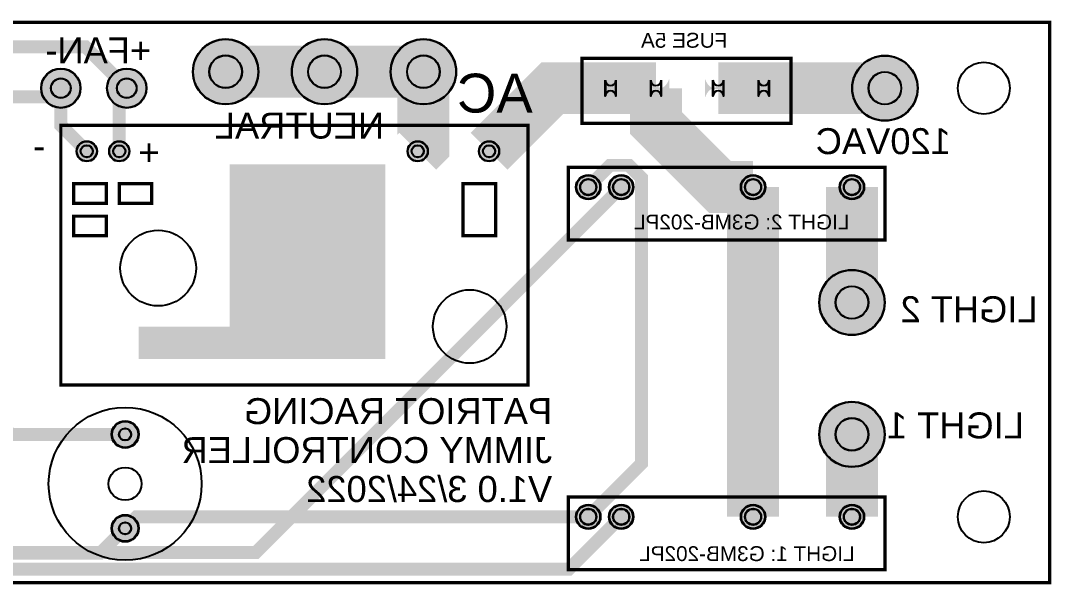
# Model space of a CAD drawing. Header units: millimetres. Extents: x 13 to 180, y 18 to 62.
# Drawn here: x 101 to 180.5, y 17.7 to 61.1 of the extents above; entities that cross this region are included whole.
import ezdxf

# ---------------------------------------------------------------- set-up
doc = ezdxf.new("R2010")
doc.units = ezdxf.units.MM
for name, color, linetype, true_color in [('BoardOutLine', 7, 'Continuous', 0xff00ff), ('BottomLayer', 7, 'Continuous', 0x0000ff), ('BottomSilkLayer', 7, 'Continuous', 0x66cc33), ('BottomSolderMaskLayer', 7, 'Continuous', 0xaa00ff), ('Multi-Layer', 7, 'Continuous', 0xc0c0c0), ('TopLayer', 7, 'Continuous', 0xff0000), ('TopSilkLayer', 7, 'Continuous', 0xffcc00), ('TopSolderMaskLayer', 7, 'Continuous', 0x800080)]:
    doc.layers.add(name, color=color, linetype=linetype, true_color=true_color)
doc.styles.get("Standard").update_dxf_attribs({"font": 'arial.ttf'})

msp = doc.modelspace()

# ---------------------------------------------------------------- hatches: boundary and pattern name
at = {"layer": 'BottomSilkLayer'}
msp.add_hatch(color=256, dxfattribs=at).paths.add_polyline_path([(110.1399626000001, 35.01999599999988), (129.13997540000003, 35.01999599999988), (129.13997540000003, 50.01999139999998), (117.13997399999982, 50.01999139999998), (117.13997399999982, 37.519991000000005), (110.1399626000001, 37.519991000000005), (110.1399626000001, 35.01999599999988)])
at = {"layer": 'BottomSolderMaskLayer'}
for points in [[(114.31460500000003, 57.14999999999998, 1), (119.36539500000003, 57.14999999999998, 1)], [(121.93460499999992, 57.14999999999998, 1), (126.98539499999993, 57.14999999999998, 1)], [(129.55460500000004, 57.14999999999998, 1), (134.60539500000004, 57.14999999999998, 1)], [(165.11460499999998, 55.879999999999995, 1), (170.165395, 55.879999999999995, 1)], [(102.61460299999999, 55.879999999999995, 1), (105.66539699999998, 55.879999999999995, 1)], [(107.69460299999992, 55.879999999999995, 1), (110.74539699999991, 55.879999999999995, 1)], [(147.5254859999999, 56.590457423529415, -0.7853981633974483), (145.4746899999999, 56.590457423529415), (145.4746899999999, 55.169542576470576, -0.7853981633974483), (147.5254859999999, 55.169542576470576)], [(151.025352, 56.590457423529415, -0.7853981633974483), (148.974556, 56.590457423529415), (148.974556, 55.169542576470576, -0.7853981633974483), (151.025352, 55.169542576470576)], [(155.82544399999995, 56.590457423529415, -0.7853981633974483), (153.77464799999996, 56.590457423529415), (153.77464799999996, 55.169542576470576, -0.7853981633974483), (155.82544399999995, 55.169542576470576)], [(159.32531000000006, 56.590457423529415, -0.7853981633974483), (157.27451400000007, 56.590457423529415), (157.27451400000007, 55.169542576470576, -0.7853981633974483), (159.32531000000006, 55.169542576470576)], [(105.35259599999999, 51.01996399999996, 1), (106.927396, 51.01996399999996, 1)], [(107.85271799999991, 51.01996399999996, 1), (109.42751799999992, 51.01996399999996, 1)], [(130.85267200000004, 51.01996399999996, 1), (132.42747200000002, 51.01996399999996, 1)], [(136.35253400000016, 51.01996399999996, 1), (137.92733400000014, 51.01996399999996, 1)], [(143.82920180000008, 48.25999999999999, 1), (145.7307982000001, 48.25999999999999, 1)], [(146.36920180000004, 48.25999999999999, 1), (148.27079820000006, 48.25999999999999, 1)], [(156.5292017999999, 48.25999999999999, 1), (158.4307981999999, 48.25999999999999, 1)], [(164.14920180000001, 48.25999999999999, 1), (166.05079820000003, 48.25999999999999, 1)], [(162.57460500000002, 39.370000000000005, 1), (167.62539500000003, 39.370000000000005, 1)], [(162.57460500000002, 29.209999999999923, 1), (167.62539500000003, 29.209999999999923, 1)], [(108.04220199999996, 29.209999999999923, 1), (110.14379799999996, 29.209999999999923, 1)], [(143.82920180000008, 22.860000000000014, 1), (145.7307982000001, 22.860000000000014, 1)], [(146.36920180000004, 22.860000000000014, 1), (148.27079820000006, 22.860000000000014, 1)], [(156.5292017999999, 22.860000000000014, 1), (158.4307981999999, 22.860000000000014, 1)], [(164.14920180000001, 22.860000000000014, 1), (166.05079820000003, 22.860000000000014, 1)], [(108.04220199999996, 21.971000000000004, 1), (110.14379799999996, 21.971000000000004, 1)]]:
    msp.add_hatch(color=256, dxfattribs=at).paths.add_polyline_path(points)
at = {"layer": 'Multi-Layer'}
for points in [[(147.5000859999999, 56.57999859999995, -0.7853981633974483), (145.5000899999999, 56.57999859999995), (145.5000899999999, 55.180001399999924, -0.7853981633974483), (147.5000859999999, 55.180001399999924)], [(150.999952, 56.57999859999995, -0.7853981633974483), (148.999956, 56.57999859999995), (148.999956, 55.180001399999924, -0.7853981633974483), (150.999952, 55.180001399999924)], [(155.80004399999996, 56.57999859999995, -0.7853981633974483), (153.80004799999995, 56.57999859999995), (153.80004799999995, 55.180001399999924, -0.7853981633974483), (155.80004399999996, 55.180001399999924)], [(159.29991000000007, 56.57999859999995, -0.7853981633974483), (157.29991400000006, 56.57999859999995), (157.29991400000006, 55.180001399999924, -0.7853981633974483), (159.29991000000007, 55.180001399999924)], [(105.377996, 51.01996399999996, 1), (106.901996, 51.01996399999996, 1)], [(107.87811799999992, 51.01996399999996, 1), (109.40211799999992, 51.01996399999996, 1)], [(130.87807200000003, 51.01996399999996, 1), (132.40207200000003, 51.01996399999996, 1)], [(136.37793400000015, 51.01996399999996, 1), (137.90193400000015, 51.01996399999996, 1)], [(143.8800018000001, 48.25999999999999, 1), (145.67999820000009, 48.25999999999999, 1)], [(146.42000180000005, 48.25999999999999, 1), (148.21999820000005, 48.25999999999999, 1)], [(156.5800017999999, 48.25999999999999, 1), (158.3799981999999, 48.25999999999999, 1)], [(164.20000180000002, 48.25999999999999, 1), (165.99999820000002, 48.25999999999999, 1)], [(108.09300199999996, 29.209999999999923, 1), (110.09299799999997, 29.209999999999923, 1)], [(143.8800018000001, 22.860000000000014, 1), (145.67999820000009, 22.860000000000014, 1)], [(146.42000180000005, 22.860000000000014, 1), (148.21999820000005, 22.860000000000014, 1)], [(156.5800017999999, 22.860000000000014, 1), (158.3799981999999, 22.860000000000014, 1)], [(164.20000180000002, 22.860000000000014, 1), (165.99999820000002, 22.860000000000014, 1)], [(108.09300199999996, 21.971000000000004, 1), (110.09299799999997, 21.971000000000004, 1)]]:
    msp.add_hatch(color=256, dxfattribs=at).paths.add_polyline_path(points)
at = {"layer": 'TopLayer'}
for points in [[(118.49359334000007, 55.27499993999993), (118.49359334000007, 59.025000060000025), (120.24359491999996, 59.15000108000004), (120.24359491999996, 55.149998919999916)], [(122.80640665999988, 55.27499993999993), (122.80640665999988, 59.025000060000025), (121.05640507999999, 59.15000108000004), (121.05640507999999, 55.149998919999916)], [(126.11359333999997, 55.27499993999993), (126.11359333999997, 59.025000060000025), (127.86359492000008, 59.15000108000004), (127.86359492000008, 55.149998919999916)], [(130.42640665999977, 55.27499993999993), (130.42640665999977, 59.025000060000025), (128.67640507999988, 59.15000108000004), (128.67640507999988, 55.149998919999916)], [(165.98640665999994, 54.00499993999995), (165.98640665999994, 57.75500006000004), (164.23640507999983, 57.880001080000056), (164.23640507999983, 53.879998919999935)], [(133.95500005999986, 55.49640666000005), (130.20499994, 55.49640666000005), (130.07999891999987, 53.74640507999993), (134.08000108, 53.74640507999993)], [(166.97500005999984, 41.023593339999934), (163.22499993999998, 41.023593339999934), (163.09999891999985, 42.77359492000005), (167.10000107999997, 42.77359492000005)], [(166.97500005999984, 27.556406659999993), (163.22499993999998, 27.556406659999993), (163.09999891999985, 25.80640507999999), (167.10000107999997, 25.80640507999999)]]:
    msp.add_hatch(color=256, dxfattribs=at).paths.add_polyline_path(points)
at = {"layer": 'TopSolderMaskLayer'}
for points in [[(114.31460500000003, 57.14999999999998, 1), (119.36539500000003, 57.14999999999998, 1)], [(121.93460499999992, 57.14999999999998, 1), (126.98539499999993, 57.14999999999998, 1)], [(129.55460500000004, 57.14999999999998, 1), (134.60539500000004, 57.14999999999998, 1)], [(165.11460499999998, 55.879999999999995, 1), (170.165395, 55.879999999999995, 1)], [(102.61460299999999, 55.879999999999995, 1), (105.66539699999998, 55.879999999999995, 1)], [(107.69460299999992, 55.879999999999995, 1), (110.74539699999991, 55.879999999999995, 1)], [(147.5254859999999, 56.590457423529415, -0.7853981633974483), (145.4746899999999, 56.590457423529415), (145.4746899999999, 55.169542576470576, -0.7853981633974483), (147.5254859999999, 55.169542576470576)], [(151.025352, 56.590457423529415, -0.7853981633974483), (148.974556, 56.590457423529415), (148.974556, 55.169542576470576, -0.7853981633974483), (151.025352, 55.169542576470576)], [(155.82544399999995, 56.590457423529415, -0.7853981633974483), (153.77464799999996, 56.590457423529415), (153.77464799999996, 55.169542576470576, -0.7853981633974483), (155.82544399999995, 55.169542576470576)], [(159.32531000000006, 56.590457423529415, -0.7853981633974483), (157.27451400000007, 56.590457423529415), (157.27451400000007, 55.169542576470576, -0.7853981633974483), (159.32531000000006, 55.169542576470576)], [(105.35259599999999, 51.01996399999996, 1), (106.927396, 51.01996399999996, 1)], [(107.85271799999991, 51.01996399999996, 1), (109.42751799999992, 51.01996399999996, 1)], [(130.85267200000004, 51.01996399999996, 1), (132.42747200000002, 51.01996399999996, 1)], [(136.35253400000016, 51.01996399999996, 1), (137.92733400000014, 51.01996399999996, 1)], [(143.82920180000008, 48.25999999999999, 1), (145.7307982000001, 48.25999999999999, 1)], [(146.36920180000004, 48.25999999999999, 1), (148.27079820000006, 48.25999999999999, 1)], [(156.5292017999999, 48.25999999999999, 1), (158.4307981999999, 48.25999999999999, 1)], [(164.14920180000001, 48.25999999999999, 1), (166.05079820000003, 48.25999999999999, 1)], [(162.57460500000002, 39.370000000000005, 1), (167.62539500000003, 39.370000000000005, 1)], [(162.57460500000002, 29.209999999999923, 1), (167.62539500000003, 29.209999999999923, 1)], [(108.04220199999996, 29.209999999999923, 1), (110.14379799999996, 29.209999999999923, 1)], [(143.82920180000008, 22.860000000000014, 1), (145.7307982000001, 22.860000000000014, 1)], [(146.36920180000004, 22.860000000000014, 1), (148.27079820000006, 22.860000000000014, 1)], [(156.5292017999999, 22.860000000000014, 1), (158.4307981999999, 22.860000000000014, 1)], [(164.14920180000001, 22.860000000000014, 1), (166.05079820000003, 22.860000000000014, 1)], [(108.04220199999996, 21.971000000000004, 1), (110.14379799999996, 21.971000000000004, 1)]]:
    msp.add_hatch(color=256, dxfattribs=at).paths.add_polyline_path(points)

# ---------------------------------------------------------------- linework, layer by layer
at = {"layer": 'BoardOutLine', "const_width": 0.254}
msp.add_lwpolyline([(180.34000000000003, 17.779999999999973), (12.699999999999932, 17.779999999999973), (12.699999999999932, 60.95999999999992), (180.34000000000003, 60.95999999999992), (180.34000000000003, 17.779999999999973)], close=True, dxfattribs=at)
at = {"layer": 'BottomLayer', "const_width": 0.9999979999999999}
for points in [[(55.3801279999999, 42.04004800000007), (64.73012199999982, 51.390041999999994), (64.73012199999982, 56.51804800000002), (67.18884199999991, 58.97676799999999), (71.34682200000009, 58.97676799999999), (95.18472200000008, 35.138868), (95.18472200000008, 34.33825999999999), (100.31298200000003, 29.209999999999923), (109.09299999999996, 29.209999999999923)], [(93.86011199999996, 58.220102), (94.70059800000001, 59.06058799999994), (106.03941199999997, 59.06058799999994), (109.21999999999991, 55.879999999999995)], [(78.85988799999984, 58.220102), (81.85784999999998, 55.22213999999997), (104.13999999999999, 55.22213999999997)], [(104.13999999999999, 55.22213999999997), (104.13999999999999, 55.879999999999995)], [(106.139996, 51.01996399999996), (104.13999999999999, 53.01995999999997), (104.13999999999999, 55.22213999999997)], [(108.64011799999992, 51.01996399999996), (108.64011799999992, 55.300118), (109.21999999999991, 55.879999999999995)], [(144.7800000000001, 48.25999999999999), (146.4576699999999, 49.937670000000026), (147.90800999999976, 49.937670000000026), (148.892514, 48.9531659999999), (148.892514, 26.972513999999933), (144.7800000000001, 22.860000000000014)], [(55.3801279999999, 34.420048000000065), (67.46646399999997, 22.33371199999999), (67.46646399999997, 21.99436800000001), (69.3620659999998, 20.098765999999955), (119.1587659999999, 20.098765999999955), (147.32000000000005, 48.25999999999999)], [(147.32000000000005, 22.860000000000014), (143.2753039999999, 18.81530399999997), (68.44487199999992, 18.81530399999997), (55.3801279999999, 31.880047999999988)]]:
    msp.add_lwpolyline(points, dxfattribs=at)
at = {"layer": 'BottomSilkLayer', "const_width": 0.254}
for points in [[(160.39998400000002, 58.17996999999991), (144.29994, 58.17996999999991), (144.29994, 53.17998), (160.39998400000002, 53.17998), (160.39998400000002, 58.17996999999991)], [(104.13999999999999, 33.01999999999998), (140.13992799999994, 33.01999999999998), (140.13992799999994, 53.01995999999997), (104.13999999999999, 53.01995999999997), (104.13999999999999, 33.01999999999998)], [(143.25599999999997, 44.196000000000026), (167.64, 44.196000000000026), (167.64, 49.78399999999999), (143.25599999999997, 49.78399999999999), (143.25599999999997, 44.196000000000026)], [(105.13999799999999, 47.01997199999994), (107.64011999999991, 47.01997199999994), (107.64011999999991, 48.52009599999997), (105.13999799999999, 48.52009599999997), (105.13999799999999, 47.01997199999994)], [(108.64011799999992, 47.01997199999994), (111.14024000000006, 47.01997199999994), (111.14024000000006, 48.52009599999997), (108.64011799999992, 48.52009599999997), (108.64011799999992, 47.01997199999994)], [(135.13993799999992, 44.52010399999995), (137.64006000000006, 44.52010399999995), (137.64006000000006, 48.52009599999997), (135.13993799999992, 48.52009599999997), (135.13993799999992, 44.52010399999995)], [(105.13999799999999, 44.52010399999995), (107.64011999999991, 44.52010399999995), (107.64011999999991, 46.020227999999975), (105.13999799999999, 46.020227999999975), (105.13999799999999, 44.52010399999995)], [(143.25599999999997, 18.795999999999935), (167.64, 18.795999999999935), (167.64, 24.384000000000015), (143.25599999999997, 24.384000000000015), (143.25599999999997, 18.795999999999935)]]:
    msp.add_lwpolyline(points, close=True, dxfattribs=at)
at = {"layer": 'BottomSilkLayer'}
for centre, radius in [((111.64011199999993, 42.01998200000003), 2.915412), ((135.64006399999982, 37.520118000000025), 2.828544)]:
    msp.add_circle(centre, radius, dxfattribs=at)
at = {"layer": 'BottomSolderMaskLayer'}
for points in [[(146.08982461935494, 56.48896350588234), (146.08982461935494, 55.27103649411765)], [(146.91014301935496, 56.48896350588234), (146.91014301935496, 55.27103649411765)], [(149.58984689032246, 56.48896350588234), (149.58984689032246, 55.27103649411765)], [(150.41016529032248, 56.48896350588234), (150.41016529032248, 55.27103649411765)], [(154.38983470967747, 56.48896350588234), (154.38983470967747, 55.27103649411765)], [(155.2101531096775, 56.48896350588234), (155.2101531096775, 55.27103649411765)], [(157.889856980645, 56.48896350588234), (157.889856980645, 55.27103649411765)], [(158.710175380645, 56.48896350588234), (158.710175380645, 55.27103649411765)]]:
    msp.add_lwpolyline(points, close=True, dxfattribs=at)
for centre, radius in [((116.84000000000003, 57.14999999999998), 2.525394999999999), ((124.45999999999992, 57.14999999999998), 2.525394999999999), ((132.08000000000004, 57.14999999999998), 2.525394999999999), ((116.84000000000003, 57.14999999999998), 1.2627103290322579), ((124.45999999999992, 57.14999999999998), 1.2627103290322579), ((132.08000000000004, 57.14999999999998), 1.2627103290322579), ((167.64, 55.879999999999995), 2.525394999999999), ((104.13999999999999, 55.879999999999995), 1.5253970000000001), ((109.21999999999991, 55.879999999999995), 1.5253970000000001), ((104.13999999999999, 55.879999999999995), 0.7627114150537635), ((109.21999999999991, 55.879999999999995), 0.7627114150537635), ((167.64, 55.879999999999995), 1.2627103290322579), ((106.139996, 51.01996399999996), 0.7873999999999999), ((108.64011799999992, 51.01996399999996), 0.7873999999999999), ((131.64007200000003, 51.01996399999996), 0.7873999999999999), ((137.13993400000015, 51.01996399999996), 0.7873999999999999), ((106.139996, 51.019989399999986), 0.4724399999999999), ((108.63999100000012, 51.019989399999986), 0.4724399999999999), ((131.63999580000007, 51.019989399999986), 0.4724399999999999), ((137.1400101999999, 51.019989399999986), 0.4724399999999999), ((144.7800000000001, 48.25999999999999), 0.9507981999999999), ((144.7800000000001, 48.25999999999999), 0.6338654666666667), ((147.32000000000005, 48.25999999999999), 0.9507981999999999), ((147.32000000000005, 48.25999999999999), 0.6338654666666667), ((157.4799999999999, 48.25999999999999), 0.9507981999999999), ((157.4799999999999, 48.25999999999999), 0.6338654666666667), ((165.10000000000002, 48.25999999999999), 0.9507981999999999), ((165.10000000000002, 48.25999999999999), 0.6338654666666667), ((165.10000000000002, 39.370000000000005), 2.525394999999999), ((165.10000000000002, 39.370000000000005), 1.2627103290322579), ((165.10000000000002, 29.209999999999923), 2.525394999999999), ((109.09299999999996, 29.209999999999923), 1.050798), ((165.10000000000002, 29.209999999999923), 1.2627103290322579), ((109.09305080000001, 29.209999999999923), 0.47241870967741934), ((144.7800000000001, 22.860000000000014), 0.9507981999999999), ((144.7800000000001, 22.860000000000014), 0.6338654666666667), ((147.32000000000005, 22.860000000000014), 0.9507981999999999), ((147.32000000000005, 22.860000000000014), 0.6338654666666667), ((157.4799999999999, 22.860000000000014), 0.9507981999999999), ((157.4799999999999, 22.860000000000014), 0.6338654666666667), ((165.10000000000002, 22.860000000000014), 0.9507981999999999), ((165.10000000000002, 22.860000000000014), 0.6338654666666667), ((109.09299999999996, 21.971000000000004), 1.050798), ((109.09305080000001, 21.971000000000004), 0.47241870967741934)]:
    msp.add_circle(centre, radius, dxfattribs=at)
for centre, start, end in [((146.49998381935495, 56.48896350588234), 180, 0), ((150.00000609032247, 56.48896350588234), 180, 0), ((154.79999390967748, 56.48896350588234), 180, 0), ((158.300016180645, 56.48896350588234), 180, 0), ((146.49998381935495, 55.27103649411765), 0, 180), ((150.00000609032247, 55.27103649411765), 0, 180), ((154.79999390967748, 55.27103649411765), 0, 180), ((158.300016180645, 55.27103649411765), 0, 180)]:
    msp.add_arc(centre, 0.41015920000000006, start, end, dxfattribs=at)
at = {"layer": 'Multi-Layer'}
for points in [[(146.09998720000002, 56.479998799999976), (146.09998720000002, 55.280001200000015)], [(146.8999856, 56.479998799999976), (146.8999856, 55.280001200000015)], [(149.60000560000006, 56.479998799999976), (149.60000560000006, 55.280001200000015)], [(150.40000400000005, 56.479998799999976), (150.40000400000005, 55.280001200000015)], [(154.3999959999999, 56.479998799999976), (154.3999959999999, 55.280001200000015)], [(155.1999943999999, 56.479998799999976), (155.1999943999999, 55.280001200000015)], [(157.90001439999995, 56.479998799999976), (157.90001439999995, 55.280001200000015)], [(158.70001279999994, 56.479998799999976), (158.70001279999994, 55.280001200000015)]]:
    msp.add_lwpolyline(points, close=True, dxfattribs=at)
for centre, radius in [((116.84000000000003, 57.14999999999998), 2.4999949999999997), ((124.45999999999992, 57.14999999999998), 2.4999949999999997), ((132.08000000000004, 57.14999999999998), 2.4999949999999997), ((116.84000000000003, 57.14999999999998), 1.2500102), ((124.45999999999992, 57.14999999999998), 1.2500102), ((132.08000000000004, 57.14999999999998), 1.2500102), ((167.64, 55.879999999999995), 2.4999949999999997), ((104.13999999999999, 55.879999999999995), 1.499997), ((109.21999999999991, 55.879999999999995), 1.499997), ((175.25999999999988, 55.879999999999995), 1.9999959999999999), ((104.13999999999999, 55.879999999999995), 0.7500112), ((109.21999999999991, 55.879999999999995), 0.7500112), ((167.64, 55.879999999999995), 1.2500102), ((106.139996, 51.01996399999996), 0.762), ((108.64011799999992, 51.01996399999996), 0.762), ((131.64007200000003, 51.01996399999996), 0.762), ((137.13993400000015, 51.01996399999996), 0.762), ((106.139996, 51.019989399999986), 0.4572), ((108.63999100000012, 51.019989399999986), 0.4572), ((131.63999580000007, 51.019989399999986), 0.4572), ((137.1400101999999, 51.019989399999986), 0.4572), ((144.7800000000001, 48.25999999999999), 0.8999982), ((144.7800000000001, 48.25999999999999), 0.5999988), ((147.32000000000005, 48.25999999999999), 0.8999982), ((147.32000000000005, 48.25999999999999), 0.5999988), ((157.4799999999999, 48.25999999999999), 0.8999982), ((157.4799999999999, 48.25999999999999), 0.5999988), ((165.10000000000002, 48.25999999999999), 0.8999982), ((165.10000000000002, 48.25999999999999), 0.5999988), ((165.10000000000002, 39.370000000000005), 2.4999949999999997), ((165.10000000000002, 39.370000000000005), 1.2500102), ((165.10000000000002, 29.209999999999923), 2.4999949999999997), ((109.09299999999996, 29.209999999999923), 0.9999979999999999), ((165.10000000000002, 29.209999999999923), 1.2500102), ((109.09305080000001, 29.209999999999923), 0.44958000000000004), ((175.25999999999988, 22.860000000000014), 1.9999959999999999), ((144.7800000000001, 22.860000000000014), 0.8999982), ((144.7800000000001, 22.860000000000014), 0.5999988), ((147.32000000000005, 22.860000000000014), 0.8999982), ((147.32000000000005, 22.860000000000014), 0.5999988), ((157.4799999999999, 22.860000000000014), 0.8999982), ((157.4799999999999, 22.860000000000014), 0.5999988), ((165.10000000000002, 22.860000000000014), 0.8999982), ((165.10000000000002, 22.860000000000014), 0.5999988), ((109.09299999999996, 21.971000000000004), 0.9999979999999999), ((109.09305080000001, 21.971000000000004), 0.44958000000000004)]:
    msp.add_circle(centre, radius, dxfattribs=at)
for centre, start, end in [((146.4999864, 56.479998799999976), 180, 0), ((150.00000480000006, 56.479998799999976), 180, 0), ((154.7999951999999, 56.479998799999976), 180, 0), ((158.30001359999994, 56.479998799999976), 180, 0), ((146.4999864, 55.280001200000015), 0, 180), ((150.00000480000006, 55.280001200000015), 0, 180), ((154.7999951999999, 55.280001200000015), 0, 180), ((158.30001359999994, 55.280001200000015), 0, 180)]:
    msp.add_arc(centre, 0.3999992, start, end, dxfattribs=at)
at = {"layer": 'TopLayer'}
for points, const_width in [([(116.84000000000003, 57.14999999999998), (124.45999999999992, 57.14999999999998)], 3.9999919999999998), ([(124.45999999999992, 57.14999999999998), (132.08000000000004, 57.14999999999998)], 3.9999919999999998), ([(132.08000000000004, 57.14999999999998), (132.08000000000004, 51.45989199999997), (131.64007200000003, 51.01996399999996)], 3.9999919999999998), ([(137.13967999999988, 51.020979999999895), (142.00124000000017, 55.879999999999995), (146.49958000000004, 55.879999999999995)], 3.9999919999999998), ([(146.49958000000004, 55.879999999999995), (149.99969999999996, 55.879999999999995)], 3.9999919999999998), ([(149.99969999999996, 55.879999999999995), (149.99969999999996, 53.20029999999997), (154.93999999999994, 48.25999999999999), (157.4799999999999, 48.25999999999999)], 3.9999919999999998), ([(154.8003, 55.879999999999995), (158.30041999999992, 55.879999999999995)], 3.9999919999999998), ([(158.30041999999992, 55.879999999999995), (167.64, 55.879999999999995)], 3.9999919999999998), ([(157.4799999999999, 48.25999999999999), (157.4799999999999, 22.860000000000014)], 3.9999919999999998), ([(165.10000000000002, 48.25999999999999), (165.10000000000002, 39.370000000000005)], 3.9999919999999998), ([(165.10000000000002, 22.860000000000014), (165.10000000000002, 29.209999999999923)], 3.9999919999999998), ([(144.7800000000001, 22.860000000000014), (109.98200000000008, 22.860000000000014), (109.09299999999996, 21.971000000000004)], 0.9999979999999999), ([(109.09299999999996, 21.971000000000004), (107.17809399999999, 20.056093999999916), (64.6640819999999, 20.056093999999916)], 0.9999979999999999)]:
    msp.add_lwpolyline(points, dxfattribs=dict(at, const_width=const_width))
at = {"layer": 'TopSilkLayer'}
for radius in [5.8928, 1.27]:
    msp.add_circle((109.09299999999996, 25.399999999999977), radius, dxfattribs=at)
at = {"layer": 'TopSolderMaskLayer'}
for points in [[(146.08982461935494, 56.48896350588234), (146.08982461935494, 55.27103649411765)], [(146.91014301935496, 56.48896350588234), (146.91014301935496, 55.27103649411765)], [(149.58984689032246, 56.48896350588234), (149.58984689032246, 55.27103649411765)], [(150.41016529032248, 56.48896350588234), (150.41016529032248, 55.27103649411765)], [(154.38983470967747, 56.48896350588234), (154.38983470967747, 55.27103649411765)], [(155.2101531096775, 56.48896350588234), (155.2101531096775, 55.27103649411765)], [(157.889856980645, 56.48896350588234), (157.889856980645, 55.27103649411765)], [(158.710175380645, 56.48896350588234), (158.710175380645, 55.27103649411765)]]:
    msp.add_lwpolyline(points, close=True, dxfattribs=at)
for centre, radius in [((116.84000000000003, 57.14999999999998), 2.525394999999999), ((124.45999999999992, 57.14999999999998), 2.525394999999999), ((132.08000000000004, 57.14999999999998), 2.525394999999999), ((116.84000000000003, 57.14999999999998), 1.2627103290322579), ((124.45999999999992, 57.14999999999998), 1.2627103290322579), ((132.08000000000004, 57.14999999999998), 1.2627103290322579), ((167.64, 55.879999999999995), 2.525394999999999), ((104.13999999999999, 55.879999999999995), 1.5253970000000001), ((109.21999999999991, 55.879999999999995), 1.5253970000000001), ((104.13999999999999, 55.879999999999995), 0.7627114150537635), ((109.21999999999991, 55.879999999999995), 0.7627114150537635), ((167.64, 55.879999999999995), 1.2627103290322579), ((106.139996, 51.01996399999996), 0.7873999999999999), ((108.64011799999992, 51.01996399999996), 0.7873999999999999), ((131.64007200000003, 51.01996399999996), 0.7873999999999999), ((137.13993400000015, 51.01996399999996), 0.7873999999999999), ((106.139996, 51.019989399999986), 0.4724399999999999), ((108.63999100000012, 51.019989399999986), 0.4724399999999999), ((131.63999580000007, 51.019989399999986), 0.4724399999999999), ((137.1400101999999, 51.019989399999986), 0.4724399999999999), ((144.7800000000001, 48.25999999999999), 0.9507981999999999), ((144.7800000000001, 48.25999999999999), 0.6338654666666667), ((147.32000000000005, 48.25999999999999), 0.9507981999999999), ((147.32000000000005, 48.25999999999999), 0.6338654666666667), ((157.4799999999999, 48.25999999999999), 0.9507981999999999), ((157.4799999999999, 48.25999999999999), 0.6338654666666667), ((165.10000000000002, 48.25999999999999), 0.9507981999999999), ((165.10000000000002, 48.25999999999999), 0.6338654666666667), ((165.10000000000002, 39.370000000000005), 2.525394999999999), ((165.10000000000002, 39.370000000000005), 1.2627103290322579), ((165.10000000000002, 29.209999999999923), 2.525394999999999), ((109.09299999999996, 29.209999999999923), 1.050798), ((165.10000000000002, 29.209999999999923), 1.2627103290322579), ((109.09305080000001, 29.209999999999923), 0.47241870967741934), ((144.7800000000001, 22.860000000000014), 0.9507981999999999), ((144.7800000000001, 22.860000000000014), 0.6338654666666667), ((147.32000000000005, 22.860000000000014), 0.9507981999999999), ((147.32000000000005, 22.860000000000014), 0.6338654666666667), ((157.4799999999999, 22.860000000000014), 0.9507981999999999), ((157.4799999999999, 22.860000000000014), 0.6338654666666667), ((165.10000000000002, 22.860000000000014), 0.9507981999999999), ((165.10000000000002, 22.860000000000014), 0.6338654666666667), ((109.09299999999996, 21.971000000000004), 1.050798), ((109.09305080000001, 21.971000000000004), 0.47241870967741934)]:
    msp.add_circle(centre, radius, dxfattribs=at)
for centre, start, end in [((146.49998381935495, 56.48896350588234), 180, 0), ((150.00000609032247, 56.48896350588234), 180, 0), ((154.79999390967748, 56.48896350588234), 180, 0), ((158.300016180645, 56.48896350588234), 180, 0), ((146.49998381935495, 55.27103649411765), 0, 180), ((150.00000609032247, 55.27103649411765), 0, 180), ((154.79999390967748, 55.27103649411765), 0, 180), ((158.300016180645, 55.27103649411765), 0, 180)]:
    msp.add_arc(centre, 0.41015920000000006, start, end, dxfattribs=at)

# ---------------------------------------------------------------- texts
at = {"layer": 'BottomSilkLayer', "text_generation_flag": 2}
for s, height, p in [('+FAN-', 1.9999959999999999, (111.10010799999998, 57.79998599999999)), ('FUSE 5A', 1.143, (155.50006999999994, 58.99988199999996)), ('AC', 2.999994, (140.50009999999986, 53.99989199999993)), ('NEUTRAL', 1.9999959999999999, (129.04977999999994, 51.999896000000035)), ('120VAC', 1.9999959999999999, (172.7199999999999, 50.799999999999955)), ('LIGHT 2: G3MB-202PL', 1.143, (164.8995940000001, 44.99991)), ('LIGHT 2', 1.9999959999999999, (179.39969199999985, 37.849809999999934)), ('PATRIOT RACING', 1.9999959999999999, (141.99996999999996, 29.999940000000038)), ('LIGHT 1', 1.9999959999999999, (178.34965599999998, 28.899865999999975)), ('JIMMY CONTROLLER', 1.9999959999999999, (141.99996999999996, 26.999946000000023)), ('V1.0 3/24/2022', 1.9999959999999999, (141.99996999999996, 23.999951999999894)), ('LIGHT 1: G3MB-202PL', 1.143, (165.29964400000006, 19.45004999999992))]:
    msp.add_text(s, height=height, dxfattribs=at).set_placement(p)
for s, p in [('+', (110.10010999999997, 51.90007400000002)), ('-', (102.00004999999999, 51.999896000000035))]:
    msp.add_text(s, height=2.032, rotation=180, dxfattribs=at).set_placement(p)

doc.saveas('drawing.dxf')
